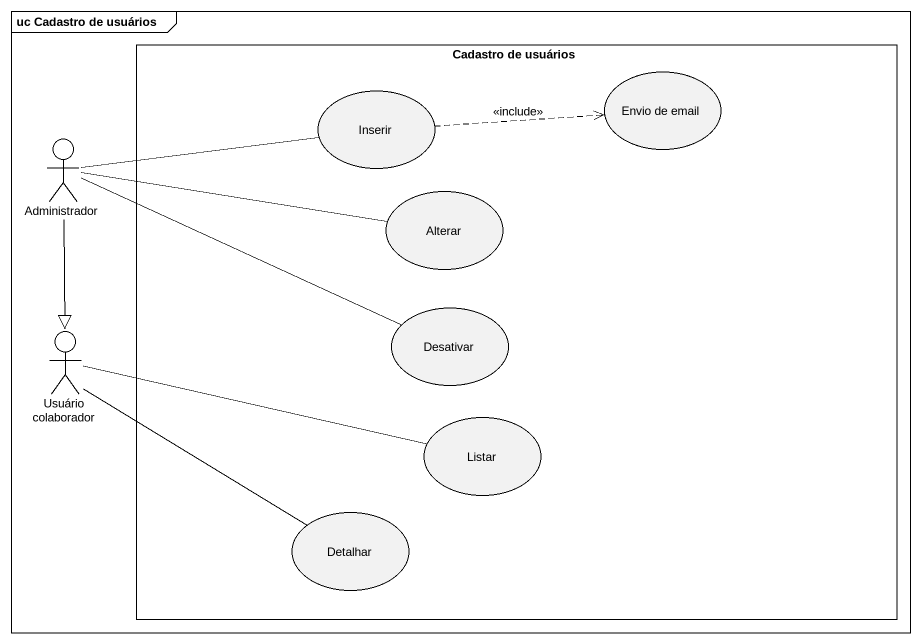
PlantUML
@startuml
mainframe uc Cadastro de usuários
rectangle "Cadastro de usuários" as Cadastro_de_usuários {
  usecase Inserir
  usecase "Envio de email" as Envio_de_email
  usecase Alterar
  usecase Desativar
  usecase Listar
  usecase Detalhar
}
actor Administrador
actor "Usuário colaborador" as Usuário_colaborador
Inserir .right.> Envio_de_email : <<include>>
Administrador -right- Inserir
Administrador -right- Alterar
Administrador --|> Usuário_colaborador
Administrador -right- Desativar
Usuário_colaborador -right- Listar
Usuário_colaborador -right- Detalhar
@enduml
